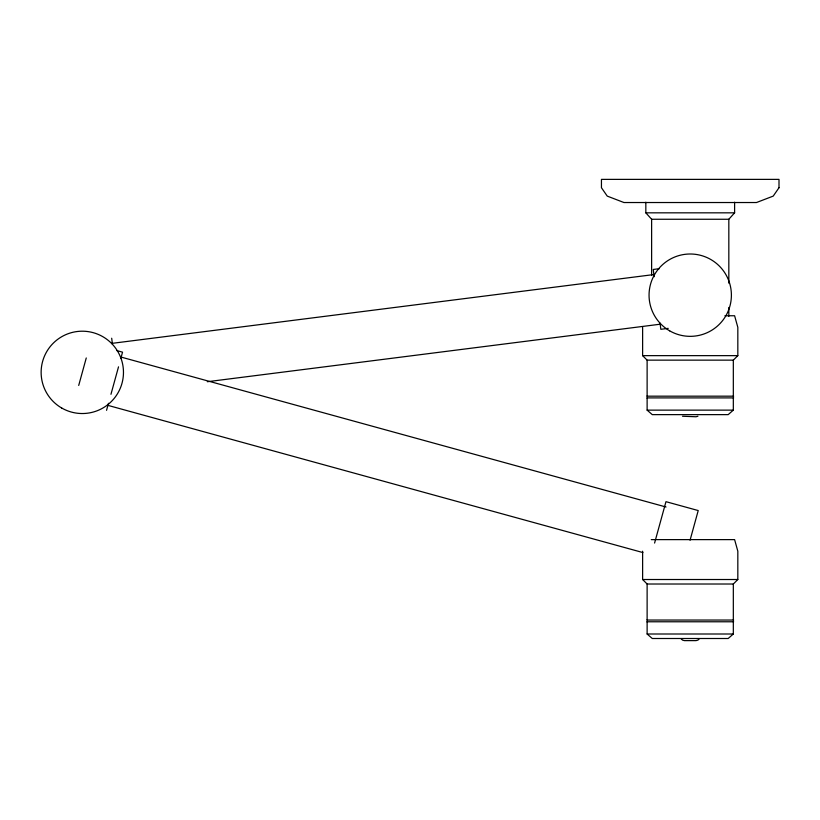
<?xml version="1.0" encoding="UTF-8"?>
<svg xmlns="http://www.w3.org/2000/svg" width="820" height="820" viewBox="0 0 820 820"><rect width="100%" height="100%" fill="white"/><g stroke="black" fill="none" stroke-linecap="round" stroke-linejoin="round"><path stroke-width="1.23" d="M78.71 385.431L86.264 357.961M106.549 410.318L108.486 403.286M110.956 394.307L118.521 366.837M120.888 358.227L122.549 352.159L116.583 350.519M654.585 543.066L665.973 501.676L698.22 510.552L690.05 540.257M728.826 283.166L728.826 219.258L734.607 212.831L734.607 202.212M733.326 396.173L733.326 360.144L737.826 355.644L737.826 327.334L734.607 315.751L724.921 315.751M733.326 620.043L733.326 584.014L737.826 579.514L737.826 551.204L734.607 539.621L651.264 539.621M699.357 638.688L697.943 640.112L696.016 640.625L684.433 640.625L682.506 640.112L681.092 638.688M733.326 397.905L733.326 410.133L728.18 414.633L652.269 414.633L647.123 410.133L647.123 397.905M733.326 621.775L733.326 634.003L728.18 638.503L652.269 638.503L647.123 634.003L647.123 621.775M697.943 416.242L696.016 416.755L682.506 416.242M659.382 268.683L653.243 269.462L654.165 276.74M112.145 343.344L654.073 274.536M207.296 381.72L660.377 324.187M668.208 328.369L660.838 329.302L660.049 323.101M645.832 202.212L645.832 212.831L734.607 212.831M645.832 212.831L651.623 219.258L728.826 219.258M642.624 327.334L642.624 355.644L737.826 355.644M642.624 355.644L647.123 360.144L733.326 360.144M646.806 396.173L733.644 396.173M646.806 397.905L733.644 397.905M647.123 410.133L733.326 410.133M642.624 551.204L642.624 579.514L737.826 579.514M642.624 579.514L647.123 584.014L733.326 584.014M646.806 620.043L733.644 620.043M646.806 621.775L733.644 621.775M647.123 634.003L733.326 634.003M121.001 357.059L666.035 507.016M107.727 405.316L642.89 552.557M111.684 338.229L112.473 344.441M728.826 307.449L728.826 316.397M651.623 219.258L651.623 275.499M647.123 360.144L647.123 396.173M647.123 584.014L647.123 620.043M779 187.739L773.209 196.103L756.481 202.53L623.958 202.53L607.241 196.103L601.449 187.739L601.449 179.375L779 179.375L779 187.739M61.715 408.022A41.174 41.174 0 0 0 123.471 372.362A41.174 41.174 0 0 0 61.715 336.712A41.174 41.174 0 0 0 61.715 408.022M669.643 330.829A41.174 41.174 0 0 0 731.399 295.169A41.174 41.174 0 0 0 669.643 259.51A41.174 41.174 0 0 0 669.643 330.829"/></g></svg>
